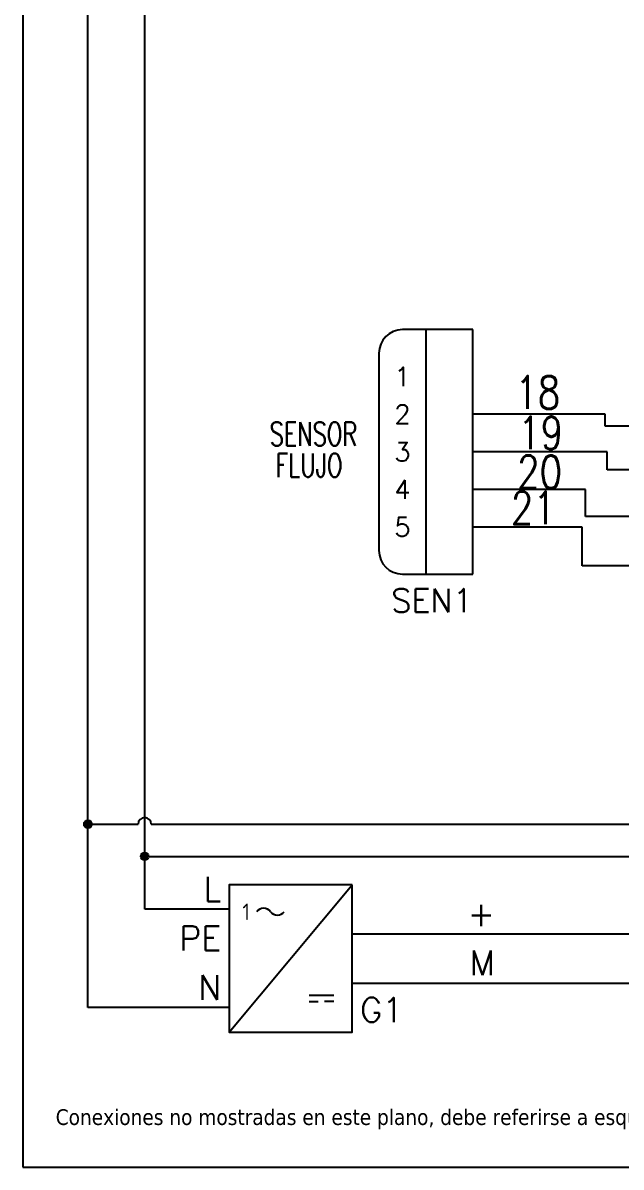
# Model space of a CAD drawing. Header units: millimetres. Extents: x 123.5 to 144.3, y 105.4 to 121.6.
# Drawn here: x 123.51 to 128.07, y 105.41 to 114.14 of the extents above; entities that cross this region are included whole.
import ezdxf
from ezdxf.enums import TextEntityAlignment as Align

# ---------------------------------------------------------------- set-up
doc = ezdxf.new("R2010")
doc.units = ezdxf.units.MM
for name, color, linetype in [('DESC', 250, 'Continuous'), ('MISC', 7, 'Continuous'), ('SYMS', 7, 'Continuous'), ('TAGS', 250, 'Continuous'), ('TERMS', 250, 'Continuous'), ('WIRES', 7, 'Continuous')]:
    doc.layers.add(name, color=color, linetype=linetype)
doc.layers.add('WIRENO', color=7, linetype='Continuous', true_color=0x000000)
doc.styles.get("Standard").update_dxf_attribs({"font": 'tahoma.ttf'})
doc.styles.add('WD', font='romans.shx')
doc.styles.add('WD_IEC', font='isocp2.shx', dxfattribs={"width": 0.9, "height": 4})

# ---------------------------------------------------------------- blocks, each defined once
blk = doc.blocks.new('HPW1_1PH')
for p, q in [((0, -0.625), (0.625, 0.125)), ((0.4066, -0.4373), (0.5317, -0.4373)), ((0.4066, -0.4686), (0.4535, -0.4686)), ((0.5317, -0.4686), (0.4848, -0.4686))]:
    blk.add_line(p, q)
blk.add_lwpolyline([(0.625, 0.125), (0, 0.125), (0, -0.625), (0.625, -0.625)], close=True)
for centre, start, end in [((0.175, -0.0387), 36.8699, 143.1301), ((0.245, 0.0138), 216.8699, 323.1301)]:
    blk.add_arc(centre, 0.0438, start, end)
at = {"style": 'WD_IEC'}
blk.add_text('1', height=0.084, dxfattribs=at).set_placement((0.105, -0.0124), align=Align.MIDDLE_RIGHT)
at = {"style": 'WD', "width": 0.7}
for tag, p in [('INST', (-0.2843, 0.7938)), ('LOC', (-0.2843, 0.6242)), ('RATING1', (-0.2843, 0.285)), ('XREF', (-0.2843, -0.691)), ('DESC1', (-0.2843, -0.8472)), ('DESC2', (-0.2843, -1.0035)), ('DESC3', (-0.2843, -1.1578))]:
    blk.add_attdef(tag, text='', height=0.125, dxfattribs=at).set_placement(p, align=Align.CENTER)
at = {"style": 'WD'}
blk.add_attdef('TAG1', text='', height=0.125, dxfattribs=at).set_placement((-0.2843, 0.4546), align=Align.CENTER)
at = {"linetype": 'Continuous', "style": 'WD', "flags": 9}
for tag, p in [('MFG', (0.8868, 0.2571)), ('CAT', (0.8888, 0.2765)), ('ASSYCODE', (0.8871, -0.5638))]:
    blk.add_attdef(tag, text='', height=0.01, dxfattribs=at).set_placement(p, align=Align.CENTER)
at = {"linetype": 'Continuous', "style": 'WD', "flags": 8}
for tag, p in [('TERM01', (-0.04, 0.04)), ('TERM04', (1.3525, -0.085)), ('TERM02', (-0.04, -0.2098)), ('TERM05', (1.3525, -0.335)), ('TERM03', (-0.04, -0.46))]:
    blk.add_attdef(tag, text='', height=0.125, dxfattribs=at).set_placement(p, align=Align.RIGHT)
at = {"style": 'WD'}
for tag, p, height, flags in [('X4TERM01', (0, 0), 0.0125, 1), ('X1TERM04', (0.625, -0.125), 0.0125, 1), ('X4TERM02', (0, -0.2498), 0.0125, 1), ('X1TERM05', (0.625, -0.375), 0.0125, 1), ('X4TERM03', (0, -0.5), 0.0125, 1), ('FAMILY', (0.8618, -0.4829), 0.01, 9)]:
    blk.add_attdef(tag, p, '', height=height, dxfattribs=dict(at, flags=flags))
blk = doc.blocks.new('WDDOT')
for radius in [0.03, 0.0187, 0.00929]:
    blk.add_circle((0, 0), radius)
blk = doc.blocks.new('HCN1_1PJ_85F8')
at = {"layer": 'SYMS'}
for p, q in [((0.25, 0.25), (-0.125, 0.25)), ((0, 0.25), (0, -1.05)), ((0.25, -1.05), (0.25, 0.25)), ((-0.25, 0.125), (-0.25, -0.925)), ((-0.125, -1.05), (0.25, -1.05))]:
    blk.add_line(p, q, dxfattribs=at)
for centre, start, end in [((-0.125, 0.125), 90, 180), ((-0.125, -0.925), 180, 270)]:
    blk.add_arc(centre, 0.125, start, end, dxfattribs=at)
at = {"layer": 'SYMS', "style": 'WD', "width": 0.7}
for tag, p in [('INST', (-0.0062, 1.2498)), ('LOC', (-0.0062, 1.0802)), ('DESC1', (0, 0.9062)), ('DESC2', (0, 0.725)), ('DESC3', (0, 0.55))]:
    blk.add_attdef(tag, text='', height=0.125, dxfattribs=at).set_placement(p, align=Align.CENTER)
at = {"layer": 'SYMS', "style": 'WD'}
blk.add_attdef('TAG1', text='', height=0.125, dxfattribs=at).set_placement((0, 0.375), align=Align.CENTER)
at = {"layer": 'SYMS', "style": 'WD', "width": 0.8}
blk.add_attdef('XREF', (1, 0.375), '', height=0.125, dxfattribs=at)
at = {"layer": 'SYMS', "linetype": 'Continuous', "style": 'WD', "flags": 8}
for tag, p in [('TERMDESC01P', (-0.35, 0.05)), ('TERMDESC02P', (-0.35, -0.15)), ('TERMDESC03P', (-0.35, -0.35)), ('TERMDESC04P', (-0.35, -0.55)), ('TERMDESC05P', (-0.35, -0.75))]:
    blk.add_attdef(tag, text='', height=0.1, dxfattribs=at).set_placement(p, align=Align.RIGHT)
at = {"layer": 'SYMS', "style": 'WD'}
for tag, p, flags in [('ACE_FLAG', (0.0484, 0.1343), 9), ('FAMILY', (0.0484, 0.1211), 9), ('WDBLKNAM', (0.175, 0.125), 9), ('GENDER', (0.1093, 0.0795), 9), ('X4TERM01P', (-0.25, 0), 1), ('X1TERM01J', (0.25, 0), 1), ('X4TERM02P', (-0.25, -0.2), 1), ('X1TERM02J', (0.25, -0.2), 1), ('X4TERM03P', (-0.25, -0.4), 1), ('X1TERM03J', (0.25, -0.4), 1), ('X4TERM04P', (-0.25, -0.6), 1), ('X1TERM04J', (0.25, -0.6), 1), ('X4TERM05P', (-0.25, -0.8), 1), ('X1TERM05J', (0.25, -0.8), 1), ('X8LINK', (0, -1.175), 1)]:
    blk.add_attdef(tag, p, '', height=0.01, dxfattribs=dict(at, flags=flags))
at = {"layer": 'SYMS', "linetype": 'Continuous', "style": 'WD', "flags": 8}
for tag, p in [('TERMDESC01J', (0.35, 0.05)), ('TERMDESC02J', (0.35, -0.15)), ('TERMDESC03J', (0.35, -0.35)), ('TERMDESC04J', (0.35, -0.55)), ('TERMDESC05J', (0.35, -0.75))]:
    blk.add_attdef(tag, p, '', height=0.1, dxfattribs=at)
at = {"layer": 'SYMS', "linetype": 'Continuous', "style": 'WD', "flags": 9}
for tag, p in [('ASSYCODE', (0.0458, 0.0647)), ('MFG', (0.0505, 0.0785)), ('CAT', (0.0525, 0.0979))]:
    blk.add_attdef(tag, text='', height=0.01, dxfattribs=at).set_placement(p, align=Align.CENTER)
at = {"layer": 'SYMS', "linetype": 'Continuous', "style": 'WD'}
for tag, flags, p in [('TERM01P', 8, (-0.125, 0)), ('TERM01J', 9, (0.125, 0)), ('TERM02P', 8, (-0.125, -0.2)), ('TERM02J', 9, (0.125, -0.2)), ('TERM03P', 8, (-0.125, -0.4)), ('TERM03J', 9, (0.125, -0.4)), ('TERM04P', 8, (-0.125, -0.6)), ('TERM04J', 9, (0.125, -0.6)), ('TERM05P', 8, (-0.125, -0.8)), ('TERM05J', 9, (0.125, -0.8))]:
    blk.add_attdef(tag, text='', height=0.1, dxfattribs=dict(at, flags=flags)).set_placement(p, align=Align.MIDDLE_CENTER)
at = {"layer": 'SYMS', "color": 7, "style": 'WD'}
for tag, p in [('X4_TINY_DOT_DONT_REMOVE_01P', (-0.25, 0)), ('X1_TINY_DOT_DONT_REMOVE_01J', (0.25, 0)), ('X4_TINY_DOT_DONT_REMOVE_02P', (-0.25, -0.2)), ('X1_TINY_DOT_DONT_REMOVE_02J', (0.25, -0.2)), ('X4_TINY_DOT_DONT_REMOVE_03P', (-0.25, -0.4)), ('X1_TINY_DOT_DONT_REMOVE_03J', (0.25, -0.4)), ('X4_TINY_DOT_DONT_REMOVE_04P', (-0.25, -0.6)), ('X1_TINY_DOT_DONT_REMOVE_04J', (0.25, -0.6)), ('X4_TINY_DOT_DONT_REMOVE_05P', (-0.25, -0.8)), ('X1_TINY_DOT_DONT_REMOVE_05J', (0.25, -0.8))]:
    blk.add_attdef(tag, p, '', height=0.0001, dxfattribs=at)
at = {"layer": 'SYMS', "linetype": 'Continuous', "style": 'WD', "flags": 8}
for tag, p in [('X4WIRE01P', (-0.35, -0.05)), ('X4WIRE02P', (-0.35, -0.25)), ('X4WIRE03P', (-0.35, -0.45)), ('X4WIRE04P', (-0.35, -0.65)), ('X4WIRE05P', (-0.35, -0.85))]:
    blk.add_attdef(tag, text='', height=0.1, dxfattribs=at).set_placement(p, align=Align.TOP_RIGHT)
for tag, p in [('X1WIRE01J', (0.35, -0.05)), ('X1WIRE02J', (0.35, -0.25)), ('X1WIRE03J', (0.35, -0.45)), ('X1WIRE04J', (0.35, -0.65)), ('X1WIRE05J', (0.35, -0.85))]:
    blk.add_attdef(tag, text='', height=0.1, dxfattribs=at).set_placement(p, align=Align.TOP_LEFT)
blk = doc.blocks.new('WD_WNH')
at = {"linetype": 'Continuous', "style": 'WD', "width": 0.8}
blk.add_attdef('WIRENO', text='', height=0.125, dxfattribs=at).set_placement((0, 0.0625), align=Align.CENTER)
at = {"style": 'WD', "flags": 1}
for tag, p in [('W01USER', (0, 0.0781)), ('W02USER', (0, 0.0703)), ('W03USER', (0, 0.0625)), ('W04USER', (0, 0.0547)), ('W05USER', (0, 0.0469)), ('W06USER', (0, 0.0391)), ('W07USER', (0, 0.0312)), ('W08USER', (0, 0.0234)), ('W09USER', (0, 0.0156)), ('W10USER', (0, 0.0078))]:
    blk.add_attdef(tag, text='', height=0.005, dxfattribs=at).set_placement(p, align=Align.CENTER)

msp = doc.modelspace()

# ---------------------------------------------------------------- linework, layer by layer
at = {"color": 7, "linetype": 'Continuous'}
for p, q in [((123.5055, 121.5905), (123.5055, 105.4055)), ((123.5055, 105.4055), (144.2555, 105.4055))]:
    msp.add_line(p, q, dxfattribs=at)
at = {"layer": 'WIRES'}
for p, q in [((124.0023, 106.6223), (124.0023, 117.4498)), ((124.4355, 107.3723), (124.4355, 116.7508)), ((127.9508, 111.1493), (126.941, 111.1493)), ((127.9508, 111.059), (127.9508, 111.1493)), ((128.5607, 111.059), (127.9508, 111.059)), ((127.9664, 110.8624), (126.941, 110.8624)), ((127.9664, 110.7246), (127.9664, 110.8624)), ((128.5918, 110.7246), (127.9664, 110.7246)), ((127.8009, 110.5756), (126.941, 110.5756)), ((127.8009, 110.3703), (127.8009, 110.5756)), ((128.6608, 110.3703), (127.8009, 110.3703)), ((127.7741, 110.2887), (126.941, 110.2887)), ((127.7741, 109.992), (127.7741, 110.2887)), ((128.6072, 109.992), (127.7741, 109.992)), ((124.0023, 108.022), (124.3855, 108.022)), ((124.4855, 108.022), (130.1639, 108.022)), ((124.4355, 107.7763), (130.1639, 107.7763)), ((125.0807, 107.3723), (124.4355, 107.3723)), ((126.0182, 107.1848), (129.974, 107.1848)), ((126.0182, 106.8098), (130.3808, 106.8098)), ((125.0807, 106.6223), (124.0023, 106.6223))]:
    msp.add_line(p, q, dxfattribs=at)
msp.add_arc((124.4355, 108.022), 0.05, 0, 180, dxfattribs=at)

# ---------------------------------------------------------------- block references
ref = msp.add_blockref('HCN1_1PJ_85F8', (126.5824, 111.4361), dxfattribs=dict(xscale=1.43424, yscale=1.43424, zscale=1.43424))
ref.add_attrib('TAG1', 'SEN1', dxfattribs={"layer": 'TAGS', "height": 0.17928, "style": 'WD'}).set_placement((126.629, 109.6389), align=Align.CENTER)
ref.add_attrib('DESC1', 'SENSOR ', dxfattribs={"layer": 'DESC', "height": 0.17928, "style": 'WD', "width": 0.7}).set_placement((125.7669, 110.9096), align=Align.CENTER)
ref.add_attrib('DESC2', 'FLUJO', dxfattribs={"layer": 'DESC', "height": 0.17928, "style": 'WD', "width": 0.7}).set_placement((125.6898, 110.6706), align=Align.CENTER)
ref.add_attrib('X4_TINY_DOT_DONT_REMOVE_01P', '.', (126.2239, 111.4361), dxfattribs={"layer": 'MISC', "color": 7, "height": 0.000143, "style": 'WD'})
ref.add_attrib('X1_TINY_DOT_DONT_REMOVE_01J', '.', (126.941, 111.4361), dxfattribs={"layer": 'MISC', "color": 7, "height": 0.000143, "style": 'WD'})
ref.add_attrib('TERM01P', '1', dxfattribs={"layer": 'TERMS', "linetype": 'Continuous', "height": 0.1434, "style": 'WD', "flags": 8}).set_placement((126.4031, 111.4361), align=Align.MIDDLE_CENTER)
ref.add_attrib('X4_TINY_DOT_DONT_REMOVE_02P', '.', (126.2239, 111.1493), dxfattribs={"layer": 'MISC', "color": 7, "height": 0.000143, "style": 'WD'})
ref.add_attrib('X1_TINY_DOT_DONT_REMOVE_02J', '.', (126.941, 111.1493), dxfattribs={"layer": 'MISC', "color": 7, "height": 0.000143, "style": 'WD'})
ref.add_attrib('TERM02P', '2', dxfattribs={"layer": 'TERMS', "linetype": 'Continuous', "height": 0.1434, "style": 'WD', "flags": 8}).set_placement((126.4031, 111.1493), align=Align.MIDDLE_CENTER)
ref.add_attrib('X4_TINY_DOT_DONT_REMOVE_03P', '.', (126.2239, 110.8624), dxfattribs={"layer": 'MISC', "color": 7, "height": 0.000143, "style": 'WD'})
ref.add_attrib('X1_TINY_DOT_DONT_REMOVE_03J', '.', (126.941, 110.8624), dxfattribs={"layer": 'MISC', "color": 7, "height": 0.000143, "style": 'WD'})
ref.add_attrib('TERM03P', '3', dxfattribs={"layer": 'TERMS', "linetype": 'Continuous', "height": 0.1434, "style": 'WD', "flags": 8}).set_placement((126.4031, 110.8624), align=Align.MIDDLE_CENTER)
ref.add_attrib('X4_TINY_DOT_DONT_REMOVE_04P', '.', (126.2239, 110.5756), dxfattribs={"layer": 'MISC', "color": 7, "height": 0.000143, "style": 'WD'})
ref.add_attrib('X1_TINY_DOT_DONT_REMOVE_04J', '.', (126.941, 110.5756), dxfattribs={"layer": 'MISC', "color": 7, "height": 0.000143, "style": 'WD'})
ref.add_attrib('TERM04P', '4', dxfattribs={"layer": 'TERMS', "linetype": 'Continuous', "height": 0.1434, "style": 'WD', "flags": 8}).set_placement((126.4031, 110.5756), align=Align.MIDDLE_CENTER)
ref.add_attrib('X4_TINY_DOT_DONT_REMOVE_05P', '.', (126.2239, 110.2887), dxfattribs={"layer": 'MISC', "color": 7, "height": 0.000143, "style": 'WD'})
ref.add_attrib('X1_TINY_DOT_DONT_REMOVE_05J', '.', (126.941, 110.2887), dxfattribs={"layer": 'MISC', "color": 7, "height": 0.000143, "style": 'WD'})
ref.add_attrib('TERM05P', '5', dxfattribs={"layer": 'TERMS', "linetype": 'Continuous', "height": 0.1434, "style": 'WD', "flags": 8}).set_placement((126.4031, 110.2887), align=Align.MIDDLE_CENTER)
at = {"layer": 'SYMS'}
for p in [(124.0023, 108.022), (124.4355, 107.7763)]:
    msp.add_blockref('WDDOT', p, dxfattribs=at)
ref = msp.add_blockref('HPW1_1PH', (125.0807, 107.3723), dxfattribs=dict(at, xscale=1.5, yscale=1.5, zscale=1.5))
ref.add_attrib('TERM01', 'L', dxfattribs={"layer": 'TERMS', "linetype": 'Continuous', "height": 0.1875, "style": 'WD', "flags": 8}).set_placement((125.0207, 107.4323), align=Align.RIGHT)
ref.add_attrib('TERM02', 'PE', dxfattribs={"layer": 'TERMS', "linetype": 'Continuous', "height": 0.1875, "style": 'WD', "flags": 8}).set_placement((125.0207, 107.0575), align=Align.RIGHT)
ref.add_attrib('TERM03', 'N', dxfattribs={"layer": 'TERMS', "linetype": 'Continuous', "height": 0.1875, "style": 'WD', "flags": 8}).set_placement((125.0207, 106.6823), align=Align.RIGHT)
ref.add_attrib('TERM04', '+', dxfattribs={"layer": 'TERMS', "linetype": 'Continuous', "height": 0.1875, "style": 'WD', "flags": 8}).set_placement((127.1095, 107.2448), align=Align.RIGHT)
ref.add_attrib('TERM05', 'M', dxfattribs={"layer": 'TERMS', "linetype": 'Continuous', "height": 0.1875, "style": 'WD', "flags": 8}).set_placement((127.1095, 106.8698), align=Align.RIGHT)
ref.add_attrib('TAG1', 'G1', dxfattribs={"layer": 'TAGS', "height": 0.1875, "style": 'WD'}).set_placement((126.2445, 106.512), align=Align.CENTER)
at = {"layer": 'WIRENO'}
ref = msp.add_blockref('WD_WNH', (127.4359, 111.0653), dxfattribs=dict(at, xscale=2, yscale=2, zscale=2))
ref.add_attrib('WIRENO', '18', dxfattribs={"linetype": 'Continuous', "height": 0.25, "style": 'WD', "width": 0.8}).set_placement((127.4359, 111.1903), align=Align.CENTER)
ref = msp.add_blockref('WD_WNH', (127.4582, 110.757), dxfattribs=dict(at, xscale=2, yscale=2, zscale=2))
ref.add_attrib('WIRENO', '19', dxfattribs={"linetype": 'Continuous', "height": 0.25, "style": 'WD', "width": 0.8}).set_placement((127.4582, 110.882), align=Align.CENTER)
ref = msp.add_blockref('WD_WNH', (127.4502, 110.4598), dxfattribs=dict(at, xscale=2, yscale=2, zscale=2))
ref.add_attrib('WIRENO', '20', dxfattribs={"linetype": 'Continuous', "height": 0.25, "style": 'WD', "width": 0.8}).set_placement((127.4502, 110.5848), align=Align.CENTER)
ref = msp.add_blockref('WD_WNH', (127.402, 110.1845), dxfattribs=dict(at, xscale=2, yscale=2, zscale=2))
ref.add_attrib('WIRENO', '21', dxfattribs={"linetype": 'Continuous', "height": 0.25, "style": 'WD', "width": 0.8}).set_placement((127.402, 110.3095), align=Align.CENTER)

# ---------------------------------------------------------------- texts
at = {"insert": (123.7561, 105.8471), "char_height": 0.12, "attachment_point": 1}
msp.add_mtext_dynamic_manual_height_columns('Conexiones no mostradas en este plano, debe referirse a esquema electronico', width=9.456212, gutter_width=0.05, heights=[0], dxfattribs=at)

doc.saveas('drawing.dxf')
